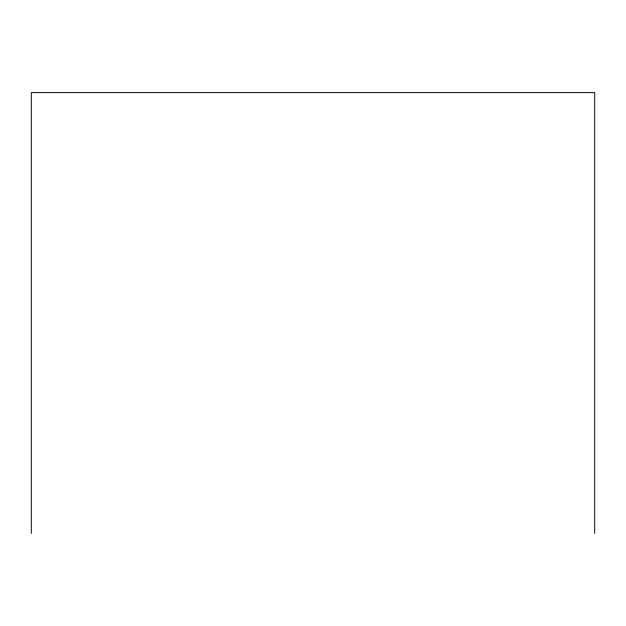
<?xml version="1.0" encoding="UTF-8"?>
<svg xmlns="http://www.w3.org/2000/svg" width="626" height="626" viewBox="0 0 626 626"><rect width="100%" height="100%" fill="white"/><g stroke="black" fill="none" stroke-linecap="round" stroke-linejoin="round"><path stroke-width="0.94" d="M594.7 533.383L594.7 92.617L31.3 92.617L31.3 533.383"/></g></svg>
